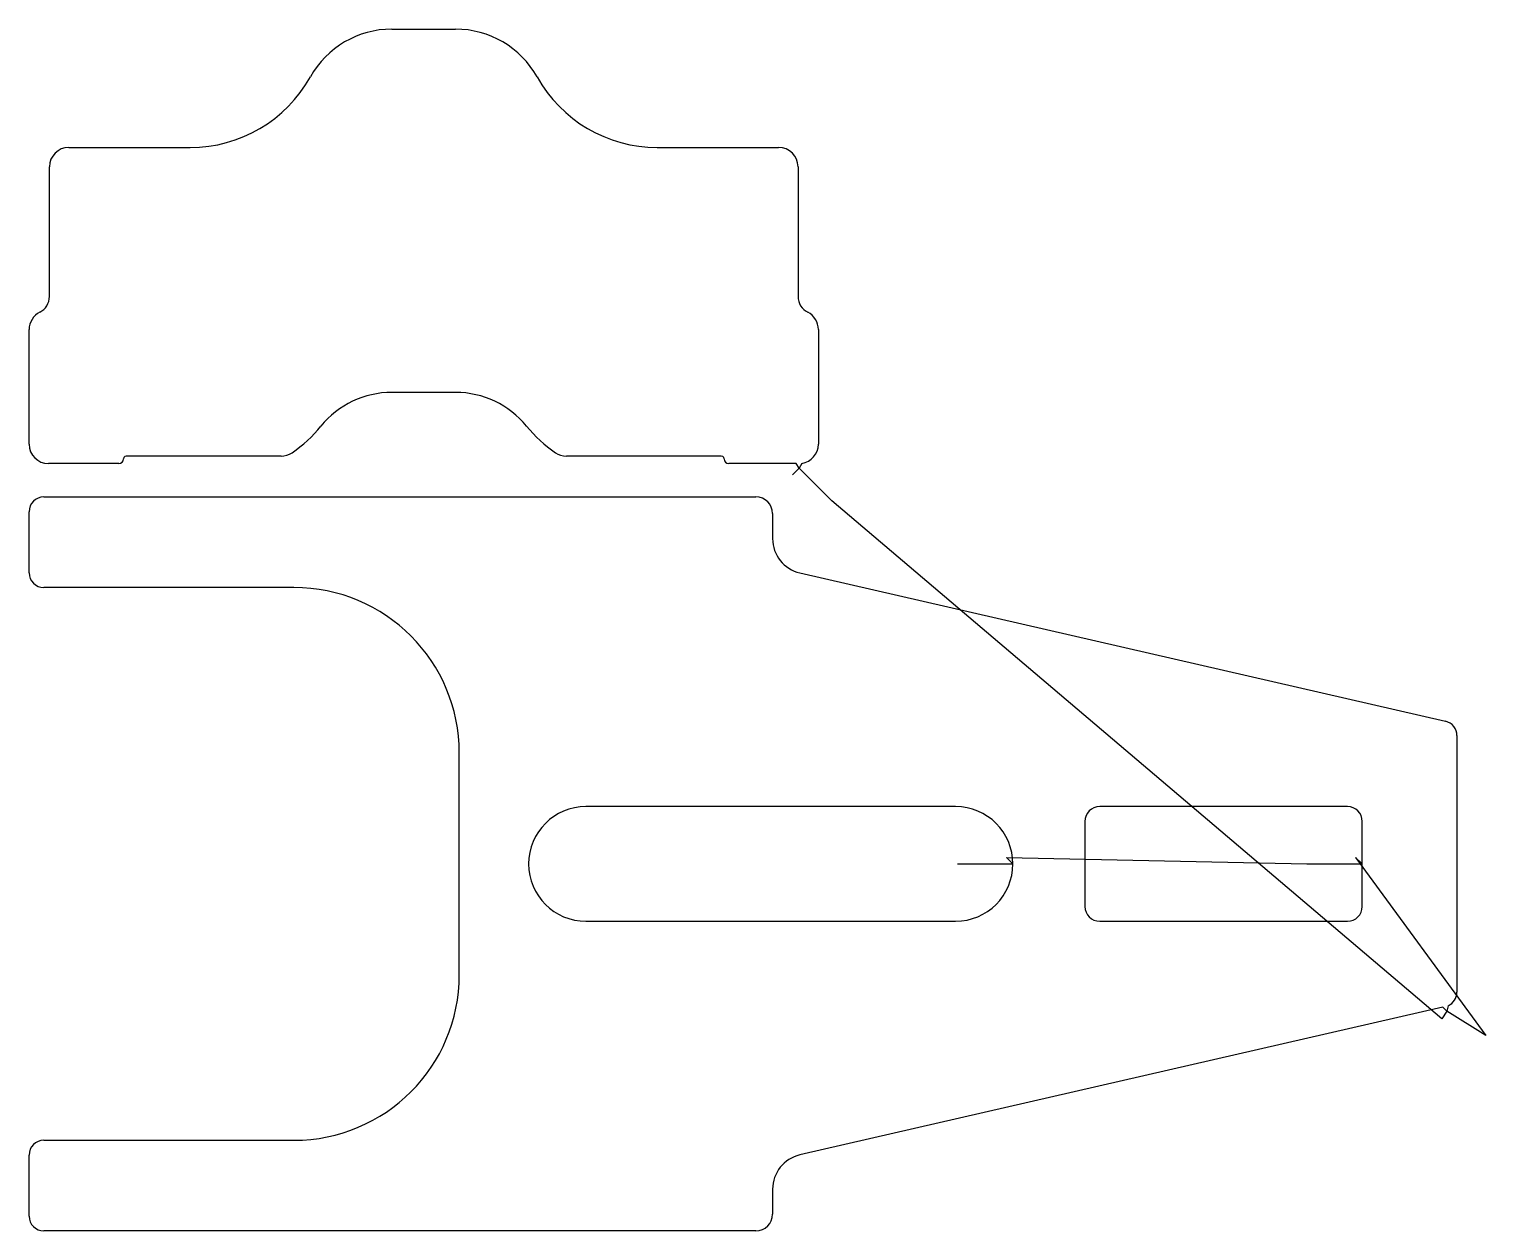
# Model space of a CAD drawing. Header units: metres. Extents: x 7 to 795, y 7 to 657.
import ezdxf

# ---------------------------------------------------------------- set-up
doc = ezdxf.new("R2010")
doc.units = ezdxf.units.M

msp = doc.modelspace()

# ---------------------------------------------------------------- linework, layer by layer
at = {"layer": 'TOOL_0'}
for p, q in [((203.251, 657.03), (237.751, 657.03)), ((28.501, 593.03), (94.146, 593.03)), ((346.856, 593.03), (412.501, 593.03)), ((18.001, 512.39), (18.001, 582.53)), ((423.001, 582.53), (423.001, 512.391)), ((7.001, 432.529), (7.001, 494.529)), ((434.001, 494.53), (434.001, 432.53)), ((237.751, 460.529), (203.251, 460.529)), ((58.751, 425.828), (58.202, 425.279)), ((59.501, 426.029), (58.751, 425.828)), ((143.295, 426.029), (59.501, 426.029)), ((381.5, 426.029), (297.706, 426.029)), ((382.25, 425.828), (381.5, 426.029)), ((382.799, 425.279), (382.25, 425.828)), ((55.501, 422.029), (17.501, 422.029)), ((58.202, 425.279), (58.001, 424.529)), ((383, 424.529), (382.799, 425.279)), ((421.998, 422.029), (385.5, 422.029)), ((423.591, 419.485), (420.055, 415.949)), ((423.59, 419.484), (421.998, 422.029)), ((441.268, 401.806), (423.59, 419.484)), ((424.997, 422.137), (423.591, 419.485)), ((15, 404), (400.25, 404)), ((7, 363), (7, 396)), ((409.25, 395), (409.25, 381.426)), ((771.317, 121.661), (441.268, 401.806)), ((423.996, 362.908), (773.291, 282.665)), ((150.251, 355), (15, 355)), ((779.5, 274.868), (779.5, 136.131)), ((239.75, 145.499), (239.75, 265.5)), ((508.25, 236.501), (308.25, 236.501)), ((720.25, 236.501), (586.25, 236.501)), ((578.25, 228.501), (578.25, 182.501)), ((728.25, 205.501), (728.25, 228.501)), ((509.25, 205.501), (539.25, 205.501)), ((539.25, 205.501), (535.714, 209.037)), ((535.714, 209.037), (698.25, 205.501)), ((698.25, 205.501), (728.25, 205.501)), ((728.25, 205.501), (724.714, 209.037)), ((724.714, 209.037), (795.158, 112.628)), ((728.25, 182.501), (728.25, 205.501)), ((308.25, 174.501), (508.25, 174.501)), ((586.25, 174.501), (720.25, 174.501)), ((771.826, 127.999), (423.996, 48.092)), ((773.971, 125.899), (771.826, 127.999)), ((774.715, 128.806), (773.971, 125.898)), ((773.971, 125.898), (771.317, 121.661)), ((795.158, 112.628), (773.971, 125.899)), ((15, 56), (150.25, 56)), ((7, 15), (7, 48)), ((409.25, 29.574), (409.25, 16)), ((400.25, 7), (15, 7))]:
    msp.add_line(p, q, dxfattribs=at)
for centre, radius, start, end in [((203.251, 606.53), 50.5, 90, 150.791998), ((237.751, 606.53), 50.5, 29.208992, 90), ((94.146, 667.53), 74.5, 270, 330.789798), ((346.857, 667.53), 74.5, 209.209156, 269.999231), ((28.501, 582.53), 10.5, 90, 180), ((412.501, 582.53), 10.5, 0, 90), ((8.501, 512.39), 9.5, 296.743063, 0), ((432.501, 512.391), 9.5, 180, 243.256937), ((17.501, 494.529), 10.5, 116.743192, 180), ((423.501, 494.53), 10.5, 0, 63.256808), ((203.251, 411.029), 49.5, 90, 140.802214), ((237.751, 411.029), 49.5, 39.199415, 90), ((106.38, 490.029), 75.5, 304.605257, 320.802112), ((334.622, 490.029), 75.5, 219.19682, 235.393687), ((17.501, 432.529), 10.5, 180, 270), ((143.295, 436.529), 10.5, 270, 304.602666), ((297.706, 436.529), 10.5, 235.394235, 270), ((423.501, 432.53), 10.5, 278.191066, 0), ((55.501, 424.529), 2.5, 270, 0), ((385.5, 424.529), 2.5, 180, 270), ((15, 396), 8, 90, 180), ((400.25, 395), 9, 0, 90), ((428.25, 381.426), 19, 180, 257.062341), ((15, 363), 8, 180, 270), ((150.25, 265.5), 89.5, 0, 89.99936), ((771.5, 274.868), 8, 0, 77.063359), ((308.25, 205.501), 31, 90, 270), ((508.25, 205.501), 31, 0, 90), ((586.25, 228.501), 8, 90, 180), ((720.25, 228.501), 8, 0, 90), ((508.25, 205.501), 31, 270, 0), ((586.25, 182.501), 8, 180, 270), ((720.25, 182.501), 8, 270, 0), ((150.25, 145.5), 89.5, 270, 359.99936), ((771.5, 136.131), 8, 293.697047, 0), ((15, 48), 8, 90, 180), ((428.25, 29.574), 19, 102.937659, 180), ((400.25, 16), 9, 270, 0), ((15, 15), 8, 180, 270)]:
    msp.add_arc(centre, radius, start, end, dxfattribs=at)

doc.saveas('drawing.dxf')
